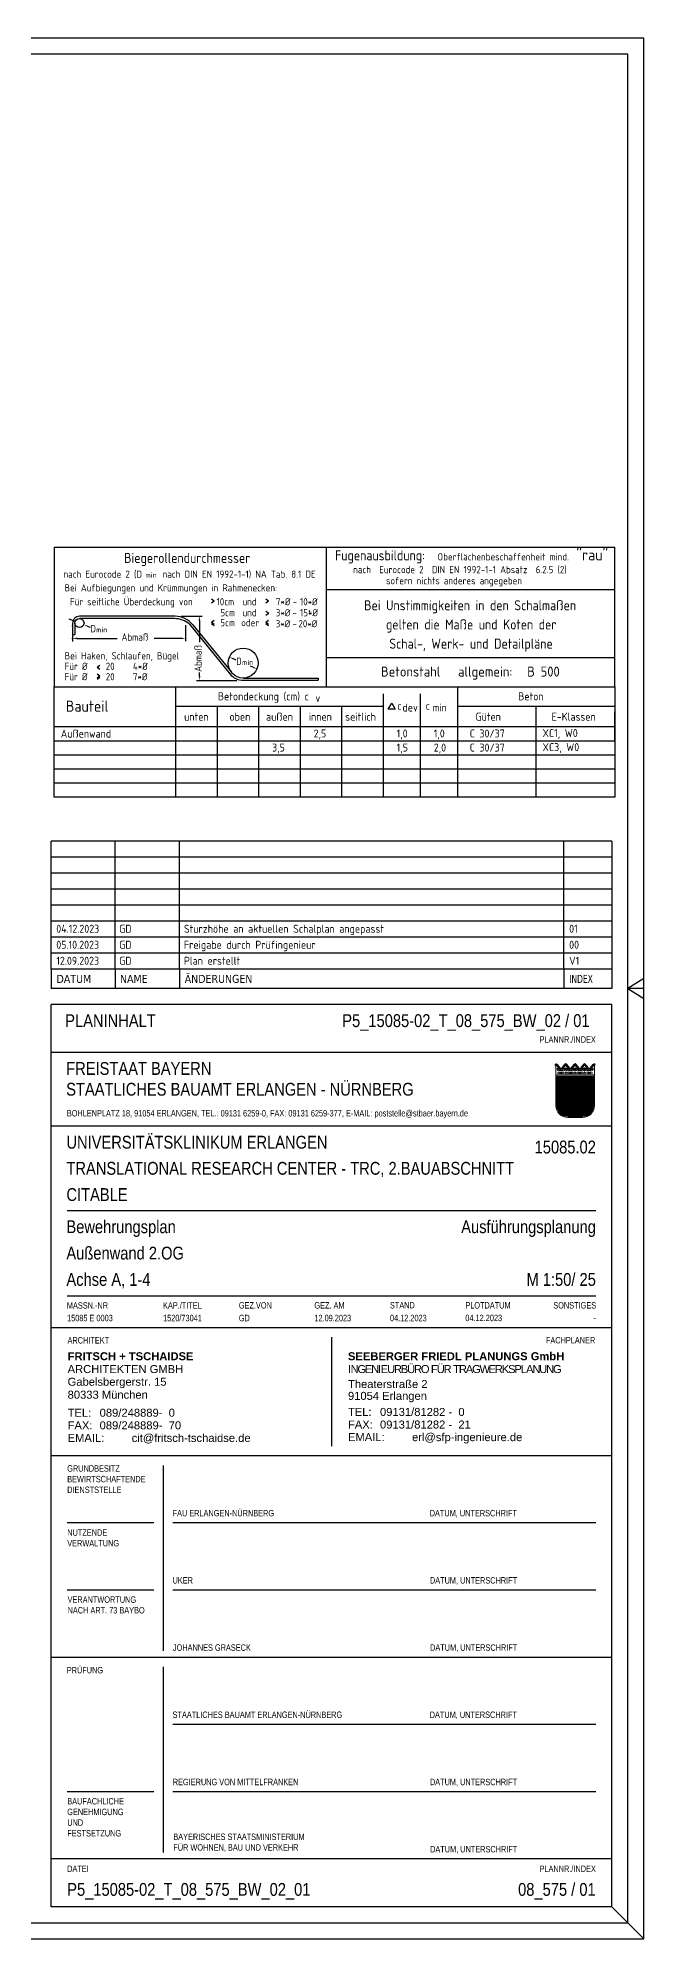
# Model space of a CAD drawing. Extents: x 21.6 to 105.5, y -19 to 78.7.
# Drawn here: x 72.55 to 82.01, y -19.01 to 10.69 of the extents above; entities that cross this region are included whole.
import ezdxf
from ezdxf.enums import TextEntityAlignment as Align

# ---------------------------------------------------------------- set-up
doc = ezdxf.new("R2010")
doc.units = 0
doc.header["$LTSCALE"] = 0.5
doc.linetypes.add('AUSGEZOGEN', pattern=[1000.01, 1000, 0.01])
for name, color, linetype in [('40 A Plankopf Text F+T', 7, 'Continuous'), ('BET-ANS', 7, 'Continuous'), ('RAHMEN', 7, 'Continuous'), ('STEMPEL', 7, 'Continuous'), ('TEXT', 7, 'Continuous')]:
    doc.layers.add(name, color=color, linetype=linetype)
doc.layers.add('NOPLOT', color=7, linetype='Continuous', plot=False)
doc.styles.add('ERSTELLTER_STIL_3', font='arial.ttf')
doc.styles.add('ERSTELLTER_STIL_4', font='arialbd.ttf')
doc.styles.add('helv', font='tahoma.ttf')
doc.styles.add('plankopf_ArialN', font='ARIALN.TTF')
doc.styles.add('txt', font='isocp.shx')
pattern_1 = [(0, (-322.07857, -163.97815), (8e-17, 0.254), [])]

# ---------------------------------------------------------------- blocks, each defined once
blk = doc.blocks.new('Bundeslandwappen')
at = {"lineweight": 9, "true_color": 0xffffff}
for points in [[(-5.75, 16.5), (-5.98, 16.5), (-5.98, 16.29), (-5.75, 16.29)], [(-5.09, 15.68), (-5.31, 15.68), (-5.31, 15.47), (-5.09, 15.47)], [(-3.49, 15.68), (-3.71, 15.68), (-3.71, 15.47), (-3.49, 15.47)], [(-2.82, 16.5), (-3.05, 16.5), (-3.05, 16.29), (-2.82, 16.29)], [(-2.15, 15.68), (-2.38, 15.68), (-2.38, 15.47), (-2.15, 15.47)], [(-0.56, 15.68), (-0.78, 15.68), (-0.78, 15.47), (-0.56, 15.47)], [(0.11, 16.5), (-0.11, 16.5), (-0.11, 16.29), (0.11, 16.29)], [(0.78, 15.68), (0.56, 15.68), (0.56, 15.47), (0.78, 15.47)], [(2.38, 15.68), (2.15, 15.68), (2.15, 15.47), (2.38, 15.47)], [(3.05, 16.5), (2.82, 16.5), (2.82, 16.29), (3.05, 16.29)], [(3.71, 15.68), (3.49, 15.68), (3.49, 15.47), (3.71, 15.47)], [(5.31, 15.68), (5.09, 15.68), (5.09, 15.47), (5.31, 15.47)], [(5.98, 16.5), (5.75, 16.5), (5.75, 16.29), (5.98, 16.29)]]:
    blk.add_hatch(color=7, dxfattribs=at).paths.add_polyline_path(points)
at = {"true_color": 0xffffff}
for points in [[(-5.34, 12.59), (-5.7, 12.59), (-5.7, 12.19), (-5.07, 11.96)], [(-1.42, 10.67), (-5.07, 11.96), (-3.57, 8.42), (0.08, 7.13)], [(0.86, 12.59), (-2.24, 12.59), (-1.42, 10.67), (2.23, 9.38)], [(3.96, 12.59), (1.66, 12.59), (4.37, 11.63)], [(-3.57, 8.42), (-5.7, 9.18), (-5.7, 6.17), (-2.07, 4.88)], [(-5.7, 6.14), (-5.7, 3.7, 0.041392), (-5.65, 3.14), (-4.21, 2.63)], [(3.73, 5.84), (0.08, 7.13), (1.58, 3.59), (5.23, 2.29)], [(5.7, 8.15), (2.23, 9.38), (3.73, 5.84), (5.7, 5.14)], [(5.7, 11.16), (4.37, 11.63), (5.7, 8.5)], [(-0.56, 1.34), (-4.21, 2.63), (-3.29, 0.45, 0.073774), (-2.3, 0.3), (-0.12, 0.3)], [(1.58, 3.59), (-2.07, 4.88), (-0.56, 1.34), (2.36, 0.3, 0.043654), (2.95, 0.36)]]:
    blk.add_hatch(color=7, dxfattribs=at).paths.add_polyline_path(points)
at = {"lineweight": 9}
h = blk.add_hatch(dxfattribs=at)
h.set_pattern_fill('ANSI31', color=256, scale=0.08, angle=315, style=0)
h.set_pattern_definition(pattern_1)
h.paths.add_polyline_path([(-5.07, 11.96), (-5.7, 12.19), (-5.7, 9.18), (-3.57, 8.42)])
h = blk.add_hatch(dxfattribs=at)
h.set_pattern_fill('ANSI31', color=256, scale=0.08, angle=315, style=0)
h.set_pattern_definition(pattern_1)
h.paths.add_polyline_path([(-2.24, 12.59), (-5.34, 12.59), (-5.07, 11.96), (-1.42, 10.67)])
h = blk.add_hatch(dxfattribs=at)
h.set_pattern_fill('ANSI31', color=256, scale=0.08, angle=315, style=0)
h.set_pattern_definition(pattern_1)
h.paths.add_polyline_path([(4.37, 11.63), (1.66, 12.59), (0.86, 12.59), (2.23, 9.38), (5.7, 8.15), (5.7, 8.5)])
h = blk.add_hatch(dxfattribs=at)
h.set_pattern_fill('ANSI31', color=256, scale=0.08, angle=315, style=0)
h.set_pattern_definition(pattern_1)
h.paths.add_polyline_path([(5.7, 12.59), (3.96, 12.59), (4.37, 11.63), (5.7, 11.16)])
h = blk.add_hatch(dxfattribs=at)
h.set_pattern_fill('ANSI31', color=256, scale=0.08, angle=315, style=0)
h.set_pattern_definition(pattern_1)
h.paths.add_polyline_path([(-2.07, 4.88), (-5.7, 6.17), (-5.7, 6.14), (-4.21, 2.63), (-0.56, 1.34)])
h = blk.add_hatch(dxfattribs=at)
h.set_pattern_fill('ANSI31', color=256, scale=0.08, angle=315, style=0)
h.set_pattern_definition(pattern_1)
h.paths.add_polyline_path([(0.08, 7.13), (-3.57, 8.42), (-2.07, 4.88), (1.58, 3.59)])
h = blk.add_hatch(dxfattribs=at)
h.set_pattern_fill('ANSI31', color=256, scale=0.08, angle=315, style=0)
h.set_pattern_definition(pattern_1)
h.paths.add_polyline_path([(2.23, 9.38), (-1.42, 10.67), (0.08, 7.13), (3.73, 5.84)])
h = blk.add_hatch(dxfattribs=at)
h.set_pattern_fill('ANSI31', color=256, scale=0.08, angle=315, style=0)
h.set_pattern_definition(pattern_1)
h.paths.add_polyline_path([(-4.21, 2.63), (-5.65, 3.14, 0.285055), (-3.29, 0.45)])
h = blk.add_hatch(dxfattribs=at)
h.set_pattern_fill('ANSI31', color=256, scale=0.08, angle=315, style=0)
h.set_pattern_definition(pattern_1)
h.paths.add_polyline_path([(-0.56, 1.34), (-0.12, 0.3), (2.3, 0.3, 0.004354), (2.36, 0.3)])
h = blk.add_hatch(dxfattribs=at)
h.set_pattern_fill('ANSI31', color=256, scale=0.08, angle=315, style=0)
h.set_pattern_definition(pattern_1)
h.paths.add_polyline_path([(5.31, 2.11), (5.23, 2.29), (1.58, 3.59), (2.95, 0.36, 0.22704)])
h = blk.add_hatch(dxfattribs=at)
h.set_pattern_fill('ANSI31', color=256, scale=0.08, angle=315, style=0)
h.set_pattern_definition(pattern_1)
h.paths.add_polyline_path([(5.7, 5.14), (3.73, 5.84), (5.23, 2.29), (5.37, 2.24, 0.111178), (5.7, 3.7)])
for p, q in [((-6, 16.1), (-6, 3.7)), ((-6, 13.29), (6, 13.29)), ((-6, 12.94), (6, 12.94)), ((-5.7, 12.59), (-5.7, 3.7)), ((-5.7, 12.59), (5.7, 12.59)), ((-5.7, 12.19), (5.7, 8.15)), ((-5.64, 14.97), (-5.64, 15.18)), ((-5.61, 16.59), (-5.62, 16.68)), ((-5.34, 12.59), (-0.12, 0.3)), ((-5.33, 15.19), (-5.33, 15.05)), ((-4.68, 14.54), (-5.26, 14.54)), ((-4.12, 14.54), (-3.54, 14.54)), ((-3.47, 15.19), (-3.47, 15.05)), ((-3.36, 13.9), (-2.93, 14.17)), ((-2.93, 13.63), (-3.36, 13.9)), ((-3.19, 16.59), (-3.18, 16.67)), ((-3.16, 14.97), (-3.16, 15.18)), ((-2.93, 15.58), (-2.93, 14.47)), ((-2.93, 14.17), (-2.5, 13.9)), ((-2.5, 13.9), (-2.93, 13.63)), ((-2.71, 14.97), (-2.71, 15.18)), ((-2.68, 16.59), (-2.69, 16.67)), ((-2.4, 15.19), (-2.4, 15.05)), ((-1.74, 14.54), (-2.32, 14.54)), ((-2.24, 12.59), (2.95, 0.36)), ((-1.19, 14.54), (-0.61, 14.54)), ((-0.54, 15.19), (-0.54, 15.05)), ((0, 14.17), (-0.43, 13.9)), ((-0.43, 13.9), (0, 13.63)), ((-0.25, 16.59), (-0.24, 16.67)), ((-0.22, 14.97), (-0.22, 15.18)), ((0, 15.58), (0, 14.47)), ((0.43, 13.9), (0, 14.17)), ((0, 13.63), (0.43, 13.9)), ((0.22, 14.97), (0.22, 15.18)), ((0.25, 16.59), (0.24, 16.67)), ((0.54, 15.19), (0.54, 15.05)), ((1.19, 14.54), (0.61, 14.54)), ((0.86, 12.59), (5.31, 2.11)), ((1.66, 12.59), (5.7, 11.16)), ((1.74, 14.54), (2.32, 14.54)), ((2.4, 15.19), (2.4, 15.05)), ((2.93, 14.17), (2.5, 13.9)), ((2.5, 13.9), (2.93, 13.63)), ((2.68, 16.59), (2.69, 16.67)), ((2.71, 14.97), (2.71, 15.18)), ((2.93, 15.58), (2.93, 14.47)), ((3.36, 13.9), (2.93, 14.17)), ((2.93, 13.63), (3.36, 13.9)), ((3.16, 14.97), (3.16, 15.18)), ((3.19, 16.59), (3.18, 16.67)), ((3.47, 15.19), (3.47, 15.05)), ((4.12, 14.54), (3.54, 14.54)), ((3.96, 12.59), (5.7, 8.5)), ((4.68, 14.54), (5.26, 14.54)), ((5.33, 15.19), (5.33, 15.05)), ((5.61, 16.59), (5.62, 16.68)), ((5.64, 14.97), (5.64, 15.18)), ((5.7, 3.7), (5.7, 12.59)), ((6, 3.7), (6, 16.1)), ((-5.7, 9.18), (5.7, 5.14)), ((-5.7, 6.17), (5.37, 2.24)), ((-5.7, 6.14), (-3.29, 0.45)), ((-5.66, 3.14), (2.36, 0.3)), ((-2.3, 0.3), (2.3, 0.3)), ((-2.3, 0), (2.3, 0))]:
    blk.add_line(p, q, dxfattribs=at)
for points in [[(-5.75, 16.29), (-5.98, 16.29), (-5.98, 16.5), (-5.75, 16.5)], [(-5.09, 15.47), (-5.31, 15.47), (-5.31, 15.68), (-5.09, 15.68)], [(-4.07, 13.71), (-4.83, 13.71), (-4.83, 14.1), (-4.07, 14.1)], [(-3.71, 15.47), (-3.49, 15.47), (-3.49, 15.68), (-3.71, 15.68)], [(-2.82, 16.29), (-3.05, 16.29), (-3.05, 16.5), (-2.82, 16.5)], [(-2.15, 15.47), (-2.38, 15.47), (-2.38, 15.68), (-2.15, 15.68)], [(-1.8, 13.71), (-1.04, 13.71), (-1.04, 14.1), (-1.8, 14.1)], [(-0.78, 15.47), (-0.56, 15.47), (-0.56, 15.68), (-0.78, 15.68)], [(0.11, 16.29), (-0.11, 16.29), (-0.11, 16.5), (0.11, 16.5)], [(0.78, 15.47), (0.56, 15.47), (0.56, 15.68), (0.78, 15.68)], [(1.8, 13.71), (1.04, 13.71), (1.04, 14.1), (1.8, 14.1)], [(2.15, 15.47), (2.38, 15.47), (2.38, 15.68), (2.15, 15.68)], [(3.05, 16.29), (2.82, 16.29), (2.82, 16.5), (3.05, 16.5)], [(3.71, 15.47), (3.49, 15.47), (3.49, 15.68), (3.71, 15.68)], [(4.07, 13.71), (4.83, 13.71), (4.83, 14.1), (4.07, 14.1)], [(5.09, 15.47), (5.31, 15.47), (5.31, 15.68), (5.09, 15.68)], [(5.75, 16.29), (5.98, 16.29), (5.98, 16.5), (5.75, 16.5)]]:
    blk.add_lwpolyline(points, close=True, dxfattribs=at)
for centre in [(-5.28, 13.9), (-3.71, 13.9), (-2.2, 13.9), (-0.68, 13.9), (0.68, 13.9), (2.2, 13.9), (3.71, 13.9), (5.28, 13.9)]:
    blk.add_circle(centre, 0.123, dxfattribs=at)
for centre, radius, start, end in [((-5.89, 16.45), 0.362, 44.66814, 253.11831), ((-5.67, 16.67), 0.05, 6.6615, 44.66814), ((-5.49, 15.18), 0.157, 3.2756, 179.55206), ((-5.19, 14.99), 0.453, 182.83284, 261.30427), ((-5.56, 16.59), 0.05, 186.6615, 265.62087), ((-5.42, 15.99), 0.179, 74.78828, 15.13561), ((-5.59, 16.26), 0.281, 346.02321, 85.62087), ((-5.36, 16.21), 0.05, 254.78828, 346.02321), ((-5.26, 15.23), 0.191, 249.63581, 3.08566), ((-5.2, 16.05), 0.05, 93.06329, 195.13561), ((-5.19, 15.87), 0.224, 350.95424, 93.06329), ((-5.02, 15.24), 0.05, 82.94673, 183.08566), ((-4.99, 15.54), 0.249, 262.94673, 77.88554), ((-4.92, 15.83), 0.05, 170.95424, 257.88554), ((-4.62, 14.89), 0.224, 71.40005, 0), ((-4.71, 14.85), 0.312, 275.96495, 353.97732), ((-4.4, 15.24), 0.208, 317.07745, 222.92255), ((-4.18, 14.89), 0.224, 180, 108.59995), ((-4.09, 14.85), 0.312, 186.02268, 264.03505), ((-3.81, 15.54), 0.249, 102.11446, 277.05327), ((-3.88, 15.83), 0.05, 282.11446, 9.04576), ((-3.61, 15.87), 0.224, 86.93671, 189.04576), ((-3.78, 15.24), 0.05, 356.91434, 97.05327), ((-3.54, 15.23), 0.191, 176.91434, 290.36419), ((-3.6, 16.05), 0.05, 344.86439, 86.93671), ((-3.38, 15.99), 0.179, 164.86439, 105.21172), ((-3.61, 14.99), 0.453, 278.69573, 357.16716), ((-3.21, 16.26), 0.281, 94.37913, 193.97679), ((-3.44, 16.21), 0.05, 193.97679, 285.21172), ((-3.31, 15.18), 0.157, 0.44794, 176.7244), ((-3.24, 16.59), 0.05, 274.37913, 353.3385), ((-3.13, 16.67), 0.05, 155.22882, 173.3385), ((-2.93, 16.58), 0.264, 24.0166, 155.34093), ((-2.55, 15.18), 0.157, 3.2756, 179.55206), ((-2.26, 14.99), 0.453, 182.83284, 261.30427), ((-2.74, 16.66), 0.05, 6.6615, 24.0166), ((-2.63, 16.59), 0.05, 186.6615, 265.62087), ((-2.49, 15.99), 0.179, 74.78828, 15.13561), ((-2.65, 16.26), 0.281, 346.02321, 85.62087), ((-2.43, 16.21), 0.05, 254.78828, 346.02321), ((-2.33, 15.23), 0.191, 249.63581, 3.08566), ((-2.27, 16.05), 0.05, 93.06329, 195.13561), ((-2.26, 15.87), 0.224, 350.95424, 93.06329), ((-2.09, 15.24), 0.05, 82.94673, 183.08566), ((-2.05, 15.54), 0.249, 262.94673, 77.88554), ((-1.99, 15.83), 0.05, 170.95424, 257.88554), ((-1.69, 14.89), 0.224, 71.40005, 0), ((-1.78, 14.85), 0.312, 275.96495, 353.97732), ((-1.47, 15.24), 0.208, 317.07745, 222.92255), ((-1.24, 14.89), 0.224, 180, 108.59995), ((-1.16, 14.85), 0.312, 186.02268, 264.03505), ((-0.88, 15.54), 0.249, 102.11446, 277.05327), ((-0.94, 15.83), 0.05, 282.11446, 9.04576), ((-0.67, 15.87), 0.224, 86.93671, 189.04576), ((-0.84, 15.24), 0.05, 356.91434, 97.05327), ((-0.6, 15.23), 0.191, 176.91434, 290.36419), ((-0.66, 16.05), 0.05, 344.86439, 86.93671), ((-0.44, 15.99), 0.179, 164.86439, 105.21172), ((-0.68, 14.99), 0.453, 278.69573, 357.16716), ((-0.28, 16.26), 0.281, 94.37913, 193.97679), ((-0.5, 16.21), 0.05, 193.97679, 285.21172), ((-0.38, 15.18), 0.157, 0.44794, 176.7244), ((-0.3, 16.59), 0.05, 274.37913, 353.3385), ((0, 16.58), 0.264, 24.0166, 155.34093), ((-0.19, 16.67), 0.05, 155.22882, 173.3385), ((0.38, 15.18), 0.157, 3.2756, 179.55206), ((0.68, 14.99), 0.453, 182.83284, 261.30427), ((0.19, 16.66), 0.05, 6.6615, 24.0166), ((0.3, 16.59), 0.05, 186.6615, 265.62087), ((0.44, 15.99), 0.179, 74.78828, 15.13561), ((0.28, 16.26), 0.281, 346.02321, 85.62087), ((0.5, 16.21), 0.05, 254.78828, 346.02321), ((0.6, 15.23), 0.191, 249.63581, 3.08566), ((0.66, 16.05), 0.05, 93.06329, 195.13561), ((0.67, 15.87), 0.224, 350.95424, 93.06329), ((0.84, 15.24), 0.05, 82.94673, 183.08566), ((0.88, 15.54), 0.249, 262.94673, 77.88554), ((0.94, 15.83), 0.05, 170.95424, 257.88554), ((1.24, 14.89), 0.224, 71.40005, 0), ((1.16, 14.85), 0.312, 275.96495, 353.97732), ((1.47, 15.24), 0.208, 317.07745, 222.92255), ((1.69, 14.89), 0.224, 180, 108.59995), ((1.78, 14.85), 0.312, 186.02268, 264.03505), ((2.05, 15.54), 0.249, 102.11446, 277.05327), ((1.99, 15.83), 0.05, 282.11446, 9.04576), ((2.26, 15.87), 0.224, 86.93671, 189.04576), ((2.09, 15.24), 0.05, 356.91434, 97.05327), ((2.33, 15.23), 0.191, 176.91434, 290.36419), ((2.27, 16.05), 0.05, 344.86439, 86.93671), ((2.49, 15.99), 0.179, 164.86439, 105.21172), ((2.26, 14.99), 0.453, 278.69573, 357.16716), ((2.65, 16.26), 0.281, 94.37913, 193.97679), ((2.43, 16.21), 0.05, 193.97679, 285.21172), ((2.55, 15.18), 0.157, 0.44794, 176.7244), ((2.63, 16.59), 0.05, 274.37913, 353.3385), ((2.93, 16.58), 0.264, 24.0166, 155.34093), ((2.74, 16.67), 0.05, 155.22882, 173.3385), ((3.31, 15.18), 0.157, 3.2756, 179.55206), ((3.61, 14.99), 0.453, 182.83284, 261.30427), ((3.13, 16.66), 0.05, 6.6615, 24.0166), ((3.24, 16.59), 0.05, 186.6615, 265.62087), ((3.38, 15.99), 0.179, 74.78828, 15.13561), ((3.21, 16.26), 0.281, 346.02321, 85.62087), ((3.44, 16.21), 0.05, 254.78828, 346.02321), ((3.54, 15.23), 0.191, 249.63581, 3.08566), ((3.6, 16.05), 0.05, 93.06329, 195.13561), ((3.61, 15.87), 0.224, 350.95424, 93.06329), ((3.78, 15.24), 0.05, 82.94673, 183.08566), ((3.81, 15.54), 0.249, 262.94673, 77.88554), ((3.88, 15.83), 0.05, 170.95424, 257.88554), ((4.18, 14.89), 0.224, 71.40005, 0), ((4.09, 14.85), 0.312, 275.96495, 353.97732), ((4.4, 15.24), 0.208, 317.07745, 222.92255), ((4.62, 14.89), 0.224, 180, 108.59995), ((4.71, 14.85), 0.312, 186.02268, 264.03505), ((4.99, 15.54), 0.249, 102.11446, 277.05327), ((4.92, 15.83), 0.05, 282.11446, 9.04576), ((5.19, 15.87), 0.224, 86.93671, 189.04576), ((5.02, 15.24), 0.05, 356.91434, 97.05327), ((5.26, 15.23), 0.191, 176.91434, 290.36419), ((5.2, 16.05), 0.05, 344.86439, 86.93671), ((5.42, 15.99), 0.179, 164.86439, 105.21172), ((5.19, 14.99), 0.453, 278.69573, 357.16716), ((5.59, 16.26), 0.281, 94.37913, 193.97679), ((5.36, 16.21), 0.05, 193.97679, 285.21172), ((5.49, 15.18), 0.157, 0.44794, 176.7244), ((5.56, 16.59), 0.05, 274.37913, 353.3385), ((5.67, 16.67), 0.05, 135.33186, 173.3385), ((5.89, 16.45), 0.362, 286.88169, 135.33186), ((-2.3, 3.7), 3.7, 180, 270), ((-2.3, 3.7), 3.4, 180, 270), ((2.3, 3.7), 3.7, 270, 0), ((2.3, 3.7), 3.4, 270, 0)]:
    blk.add_arc(centre, radius, start, end, dxfattribs=at)
blk = doc.blocks.new('Plankopf_PU')
for p, q in [((-18.5, 25.4), (-18.5, 27.7)), ((-1, 27.7), (-18.5, 27.7)), ((-1, 27.7), (-18.5, 27.7)), ((-1, 25.4), (-1, 27.7)), ((-1, 25.4), (-18.5, 25.4)), ((-1, 25.4), (-18.5, 25.4)), ((-18.5, 19.1), (-18.5, 25.4)), ((-1, 19.1), (-1, 25.4)), ((-1.5, 22.75), (-18, 22.75)), ((-18, 20.1), (-1.5, 20.1)), ((-18.5, 15.1), (-18.5, 19.1)), ((-1, 19.1), (-18.5, 19.1)), ((-1, 15.1), (-1, 19.1)), ((-9.75, 18.8), (-9.75, 15.4)), ((-1, 15.1), (-18.5, 15.1)), ((-1, 15.1), (-18.5, 15.1)), ((-18.5, 8.8), (-18.5, 15.1)), ((-1, 8.8), (-1, 15.1)), ((-15, 9), (-15, 14.8)), ((-15.3, 13), (-18, 13)), ((-1.5, 13), (-14.7, 13)), ((-15.3, 10.9), (-18, 10.9)), ((-1.5, 10.9), (-14.7, 10.9)), ((-18.5, 2.5), (-18.5, 8.8)), ((-1, 8.8), (-18.5, 8.8)), ((-15, 2.7), (-15, 8.5)), ((-1, 2.5), (-1, 8.8)), ((-1.5, 6.7), (-14.7, 6.7)), ((-15.3, 4.6), (-18, 4.6)), ((-1.5, 4.6), (-14.7, 4.6)), ((-1, 2.5), (-18.5, 2.5)), ((-18.5, 1), (-18.5, 2.5)), ((-1, 2.5), (-18.5, 2.5)), ((-1, 1), (-1, 2.5)), ((-1, 1), (-18.5, 1))]:
    blk.add_line(p, q)
at = {"xscale": 0.1, "yscale": 0.1, "zscale": 0.1}
blk.add_blockref('Bundeslandwappen', (-2.148, 25.669), dxfattribs=at)
at = {"linetype": 'AUSGEZOGEN', "lineweight": 35, "style": 'plankopf_ArialN'}
for s, height, p in [('FREISTAAT BAYERN', 0.4, (-18.032, 27.401)), ('PRÜFUNG', 0.2, (-18.013, 8.5))]:
    blk.add_text(s, height=height, dxfattribs=at).set_placement(p, align=Align.TOP_LEFT)
blk.add_text('STAATLICHES BAUAMT ERLANGEN - NÜRNBERG', height=0.4, dxfattribs=at).set_placement((-18.032, 26.552), align=Align.MIDDLE_LEFT)
at = {"style": 'plankopf_ArialN'}
for s, p in [('BOHLENPLATZ 18, 91054 ERLANGEN, TEL.: 09131 6259-0, FAX: 09131 6259-377, E-MAIL: poststelle@stbaer.bayern.de', (-18.012, 25.702)), ('MASSN.-NR', (-18.011, 19.698)), ('KAP./TITEL', (-15.01, 19.698)), ('GEZ.VON', (-12.644, 19.7)), ('GEZ. AM', (-10.286, 19.7)), ('STAND', (-7.927, 19.702)), ('PLOTDATUM', (-5.574, 19.7)), ('FAU ERLANGEN-NÜRNBERG', (-14.712, 13.207)), ('DATUM, UNTERSCHRIFT', (-6.687, 13.207)), ('UKER', (-14.712, 11.107)), ('DATUM, UNTERSCHRIFT', (-6.68, 11.106)), ('JOHANNES GRASECK', (-14.7, 9.005)), ('DATUM, UNTERSCHRIFT', (-6.675, 9.005)), ('STAATLICHES BAUAMT ERLANGEN-NÜRNBERG', (-14.712, 6.907)), ('DATUM, UNTERSCHRIFT', (-6.687, 6.907)), ('REGIERUNG VON MITTELFRANKEN', (-14.705, 4.806)), ('DATUM, UNTERSCHRIFT', (-6.68, 4.806)), ('DATUM, UNTERSCHRIFT', (-6.675, 2.705)), ('DATEI', (-18.002, 2.095))]:
    blk.add_text(s, height=0.2, dxfattribs=at).set_placement(p)
for s, p in [('SONSTIGES', (-1.493, 19.7)), ('PLANNR./INDEX', (-1.501, 2.095))]:
    blk.add_text(s, height=0.2, dxfattribs=at).set_placement(p, align=Align.RIGHT)
at = {"linetype": 'AUSGEZOGEN', "lineweight": 35, "style": 'plankopf_ArialN'}
blk.add_text('ARCHITEKT', height=0.2, dxfattribs=at).set_placement((-17.989, 18.607))
blk.add_text('FACHPLANER', height=0.2, dxfattribs=at).set_placement((-1.52, 18.611), align=Align.RIGHT)
at = {"insert": (-5.574, 19.303), "char_height": 0.2, "attachment_point": 7, "style": 'plankopf_ArialN'}
blk.add_mtext('04.12.2023', dxfattribs=at)
at = {"char_height": 0.2, "attachment_point": 1, "style": 'plankopf_ArialN'}
for s, insert, width in [('GRUNDBESITZ\\PBEWIRTSCHAFTENDE DIENSTSTELLE', (-18, 14.804), 2.5), ('NUTZENDE^JVERWALTUNG', (-17.998, 12.8), 2.69843), ('VERANTWORTUNG  NACH ART. 73 BAYBO', (-17.988, 10.705), 2.68768), ('BAUFACHLICHE GENEHMIGUNG UND FESTSETZUNG', (-17.998, 4.404), 2.2311), ('BAYERISCHES STAATSMINISTERIUM ^JFÜR WOHNEN, BAU UND VERKEHR', (-14.689, 3.294), 9.29412)]:
    blk.add_mtext(s, dxfattribs=dict(at, insert=insert, width=width))
at = {"style": 'plankopf_ArialN'}
for tag, p in [('PROJEKTBEZEICHNUNGZ1', (-18.025, 24.578)), ('PROJEKTBEZEICHNUNGZ2', (-18.025, 23.761)), ('PROJEKTBEZEICHNUNGZ3', (-18.025, 22.941))]:
    blk.add_attdef(tag, text='', height=0.4, dxfattribs=at).set_placement(p, align=Align.BOTTOM_LEFT)
for tag, p in [('GEB.-NR', (-1.5, 24.946)), ('0.000X', (-1.507, 1.749))]:
    blk.add_attdef(tag, text='', height=0.4, dxfattribs=at).set_placement(p, align=Align.TOP_RIGHT)
for tag, p, height in [('PLANINHALTZ1', (-18.025, 22.055), 0.4), ('PLANINHALTZ2', (-18.025, 21.232), 0.4), ('PLANINHALTZ3', (-18.025, 20.409), 0.4), ('MASSN.-NR', (-18.005, 19.303), 0.2), ('KAPITEL/TITEL', (-15.01, 19.303), 0.2), ('GEZ_VON', (-12.644, 19.303), 0.2), ('GEZ_AM', (-10.286, 19.303), 0.2), ('STAND', (-7.927, 19.303), 0.2)]:
    blk.add_attdef(tag, p, '', height=height, dxfattribs=at)
for tag, height, p in [('PLANUNGSPHASE', 0.4, (-1.5, 22.055)), ('PROJEKTKATEGORIE', 0.4, (-1.5, 21.232)), ('MAßSTAB', 0.4, (-1.5, 20.409)), ('SONSTIGES', 0.2, (-1.5, 19.303))]:
    blk.add_attdef(tag, text='', height=height, dxfattribs=at).set_placement(p, align=Align.RIGHT)
at = {"layer": '40 A Plankopf Text F+T', "color": 7, "linetype": 'Continuous', "lineweight": 13, "char_height": 0.25, "attachment_point": 7}
for s, insert, style in [('\\A1;ARCHITEKTEN GMBH', (-17.988, 17.68), 'ERSTELLTER_STIL_3'), ('\\A1;FRITSCH + TSCHAIDSE ', (-17.988, 18.081), 'ERSTELLTER_STIL_4'), ('\\A1;SEEBERGER FRIEDL PLANUNGS GmbH', (-9.238, 18.081), 'ERSTELLTER_STIL_4'), ('\\A1;{\\T0.8;INGENIEURBÜRO FÜR TRAGWERKSPLANUNG}', (-9.238, 17.68), 'ERSTELLTER_STIL_3'), ('\\A1;Gabelsbergerstr. 15', (-17.988, 17.212), 'ERSTELLTER_STIL_3'), ('\\A1;Theaterstraße 2', (-9.238, 17.212), 'ERSTELLTER_STIL_3'), ('\\A1;80333 München', (-17.988, 16.879), 'ERSTELLTER_STIL_3'), ('\\A1;91054 Erlangen', (-9.238, 16.771), 'ERSTELLTER_STIL_3')]:
    blk.add_mtext(s, dxfattribs=dict(at, insert=insert, style=style))
at = {"layer": '40 A Plankopf Text F+T', "color": 7, "linetype": 'Continuous', "lineweight": 13, "char_height": 0.25, "attachment_point": 7, "line_spacing_factor": 0.945293, "style": 'ERSTELLTER_STIL_3'}
for s, insert in [('\\A1;TEL: ^I089/248889-  0\\PFAX: ^I089/248889-  70\\PEMAIL: ^Icit@fritsch-tschaidse.de', (-17.988, 15.481)), ('\\A1;TEL: ^I09131/81282 -  0\\PFAX: ^I09131/81282 -  21\\PEMAIL: ^Ierl@sfp-ingenieure.de', (-9.238, 15.481))]:
    blk.add_mtext(s, dxfattribs=dict(at, insert=insert))
blk = doc.blocks.new('Plankopf-ER')
at = {"layer": 'RAHMEN', "color": 7, "linetype": 'Continuous'}
for p, q in [((-0.5, 4.6), (-18, 4.6)), ((-18, 4.1), (-18, 4.6)), ((-16, 4.1), (-16, 4.6)), ((-14, 4.1), (-14, 4.6)), ((-2, 4.1), (-2, 4.6)), ((-0.5, 4.6), (-0.5, 4.1)), ((-0.5, 4.1), (-18, 4.1)), ((-18, 3.6), (-18, 4.1)), ((-0.5, 3.6), (-18, 3.6)), ((-18, 3.1), (-18, 3.6)), ((-16, 3.6), (-16, 4.1)), ((-16, 3.1), (-16, 3.6)), ((-14, 3.6), (-14, 4.1)), ((-14, 3.1), (-14, 3.6)), ((-2, 3.6), (-2, 4.1)), ((-2, 3.1), (-2, 3.6)), ((-0.5, 4.1), (-0.5, 3.6)), ((-0.5, 3.6), (-0.5, 3.1)), ((-0.5, 3.1), (-18, 3.1)), ((-18, 2.6), (-18, 3.1)), ((-16, 2.6), (-16, 3.1)), ((-14, 2.6), (-14, 3.1)), ((-2, 2.6), (-2, 3.1)), ((-0.5, 3.1), (-0.5, 2.6)), ((-0.5, 2.6), (-18, 2.6)), ((-18, 2.1), (-18, 2.6)), ((-16, 2.1), (-16, 2.6)), ((-14, 2.1), (-14, 2.6)), ((-2, 2.1), (-2, 2.6)), ((-0.5, 2.6), (-0.5, 2.1)), ((-0.5, 2.1), (-18, 2.1)), ((-18, 1.6), (-18, 2.1)), ((-16, 1.6), (-16, 2.1)), ((-14, 1.6), (-14, 2.1)), ((-2, 1.6), (-2, 2.1)), ((-0.5, 2.1), (-0.5, 1.6)), ((-0.5, 1.6), (-18, 1.6)), ((-18, 1.1), (-18, 1.6)), ((-16, 1.1), (-16, 1.6)), ((-14, 1.1), (-14, 1.6)), ((-2, 1.1), (-2, 1.6)), ((-0.5, 1.6), (-0.5, 1.1)), ((-0.5, 1.1), (-18, 1.1)), ((-18, 0.6), (-18, 1.1)), ((-0.5, 0.6), (-18, 0.6)), ((-18, 0.6), (-18, 0)), ((-16, 0.6), (-16, 1.1)), ((-16, 0.6), (-16, 0)), ((-14, 0.6), (-14, 1.1)), ((-14, 0.6), (-14, 0)), ((-2, 0.6), (-2, 1.1)), ((-2, 0.6), (-2, 0)), ((-0.5, 1.1), (-0.5, 0.6)), ((-0.5, 0.6), (-0.5, 0)), ((-0.5, 0), (-18, 0))]:
    blk.add_line(p, q, dxfattribs=at)
at = {"layer": 'RAHMEN', "color": 7, "linetype": 'Continuous', "style": 'txt'}
for tag, p in [('INDEX-D8', (-17.841, 4.242)), ('INDEX-N8', (-15.876, 4.242)), ('INDEX-X8', (-13.857, 4.242)), ('INDEX8', (-1.833, 4.242)), ('INDEX-D7', (-17.841, 3.742)), ('INDEX-N7', (-15.876, 3.742)), ('INDEX-X7', (-13.857, 3.742)), ('INDEX7', (-1.833, 3.742)), ('INDEX-D6', (-17.841, 3.242)), ('INDEX-D5', (-17.841, 2.742)), ('INDEX-N6', (-15.876, 3.242)), ('INDEX-N5', (-15.876, 2.742)), ('INDEX-X6', (-13.857, 3.242)), ('INDEX-X5', (-13.857, 2.742)), ('INDEX6', (-1.833, 3.242)), ('INDEX5', (-1.833, 2.742)), ('INDEX-D4', (-17.841, 2.242)), ('INDEX-N4', (-15.876, 2.242)), ('INDEX-X4', (-13.857, 2.242)), ('INDEX4', (-1.833, 2.242)), ('INDEX-D3', (-17.841, 1.742)), ('INDEX-N3', (-15.876, 1.742)), ('INDEX-X3', (-13.857, 1.742)), ('INDEX3', (-1.833, 1.742)), ('INDEX-D2', (-17.841, 1.242)), ('INDEX-N2', (-15.876, 1.242)), ('INDEX-X2', (-13.857, 1.242)), ('INDEX2', (-1.833, 1.242)), ('INDEX-D1', (-17.841, 0.742)), ('INDEX-N1', (-15.876, 0.742)), ('INDEX-X1', (-13.857, 0.742)), ('INDEX1', (-1.833, 0.742))]:
    blk.add_attdef(tag, p, '', height=0.25, dxfattribs=at)
at = {"layer": 'STEMPEL', "color": 7, "linetype": 'Continuous', "style": 'helv'}
for s, p in [('DATUM', (-17.833, 0.176)), ('NAME', (-15.853, 0.176)), ('ÄNDERUNGEN', (-13.833, 0.176))]:
    blk.add_text(s, height=0.25, dxfattribs=at).set_placement(p)
at = {"layer": 'STEMPEL', "color": 7, "linetype": 'Continuous', "style": 'helv', "width": 0.8}
blk.add_text('INDEX', height=0.25, dxfattribs=at).set_placement((-1.833, 0.176))
blk = doc.blocks.new('DINA1')
at = {"layer": 'RAHMEN'}
for p, q in [((84.1, 59.4), (0, 59.4)), ((84.1, 0), (84.1, 59.4)), ((0, 0), (84.1, 0))]:
    blk.add_line(p, q, dxfattribs=at)
at = {"layer": 'RAHMEN', "color": 5}
for p, q in [((83.6, 58.9), (2, 58.9)), ((83.6, 0.5), (83.6, 58.9)), ((2, 0.5), (83.6, 0.5))]:
    blk.add_line(p, q, dxfattribs=at)
at = {"layer": 'RAHMEN', "color": 7, "linetype": 'Continuous'}
for p, q in [((84.1, 30.01), (83.6, 29.7)), ((83.6, 29.7), (84.1, 29.39))]:
    blk.add_line(p, q, dxfattribs=at)

msp = doc.modelspace()

# ---------------------------------------------------------------- linework, layer by layer
for p, q in [((81.5053, -4.4109), (72.7553, -4.4109)), ((72.7553, -5.1609), (72.7553, -4.4109)), ((81.5053, -5.1609), (81.5053, -4.4109))]:
    msp.add_line(p, q)
at = {"layer": 'NOPLOT', "color": 191, "linetype": 'AUSGEZOGEN'}
msp.add_line((81.5053, -18.5109), (82.0053, -19.0109), dxfattribs=at)
at = {"layer": 'RAHMEN', "color": 5, "linetype": 'Continuous'}
for p, q in [((72.8007, 2.7322), (81.5507, 2.7322)), ((72.8007, 2.7322), (72.8007, 0.5531)), ((77.0499, 0.5531), (77.0499, 2.7322)), ((81.5507, 0.5531), (81.5507, 2.7322)), ((81.5507, -0.3005), (81.5507, 0.1619))]:
    msp.add_line(p, q, dxfattribs=at)
at = {"layer": 'RAHMEN', "color": 7, "linetype": 'AUSGEZOGEN'}
for p, q in [((75.2988, 1.8894), (75.2551, 1.92)), ((75.2988, 1.8894), (75.2551, 1.8588)), ((76.1487, 1.8894), (76.1051, 1.92)), ((76.1487, 1.8894), (76.1051, 1.8588)), ((77.0499, 2.0746), (81.5507, 2.0746)), ((75.2551, 1.5616), (75.2988, 1.5921)), ((75.2551, 1.5616), (75.2988, 1.531)), ((75.2551, 1.5422), (75.2988, 1.5116)), ((76.1051, 1.5616), (76.1487, 1.5921)), ((76.1051, 1.5616), (76.1487, 1.531)), ((76.1051, 1.5422), (76.1487, 1.5116)), ((76.1492, 1.6997), (76.1055, 1.7303)), ((76.1492, 1.6997), (76.1055, 1.6691)), ((77.0499, 1.0107), (81.5507, 1.0107)), ((73.4701, 0.8588), (73.5138, 0.8894)), ((73.4701, 0.8588), (73.5138, 0.8282)), ((73.5138, 0.7179), (73.4701, 0.7485)), ((73.5138, 0.7179), (73.4701, 0.6874)), ((73.5138, 0.6985), (73.4701, 0.668)), ((72.8007, -0.0695), (81.5507, -0.0695)), ((72.8007, -0.2895), (81.5507, -0.2895)), ((72.8007, -0.5095), (81.5507, -0.5095)), ((72.8007, -0.7295), (81.5507, -0.7295)), ((72.8007, -0.9495), (81.5507, -0.9495))]:
    msp.add_line(p, q, dxfattribs=at)
at = {"layer": 'RAHMEN', "color": 7, "linetype": 'Continuous'}
for p, q in [((73.1304, 1.5735), (73.0371, 1.6093)), ((73.0901, 1.5477), (73.0901, 1.3705)), ((73.1255, 1.5477), (73.1255, 1.3705)), ((74.692, 1.654), (73.1964, 1.654)), ((74.6793, 1.6185), (73.1964, 1.6185)), ((73.3162, 1.502), (73.3632, 1.4839)), ((74.7833, 1.6573), (75.1096, 1.6573)), ((74.85, 1.518), (74.85, 1.2645)), ((74.9145, 1.5292), (75.5444, 0.754)), ((74.9629, 1.525), (75.5691, 0.779)), ((75.0672, 1.59), (75.0672, 1.249)), ((73.0901, 1.3705), (73.1255, 1.3705)), ((73.0901, 1.3591), (73.0901, 1.2588)), ((73.1576, 1.3095), (73.7859, 1.3095)), ((74.7825, 1.3095), (74.3641, 1.3095)), ((75.6419, 0.9712), (75.598, 0.9902)), ((75.0205, 0.652), (75.654, 0.652)), ((75.0717, 0.7195), (75.0717, 0.7787)), ((75.7539, 0.6901), (76.9232, 0.6896)), ((75.7539, 0.6542), (76.9232, 0.6542)), ((75.9039, 0.8583), (75.863, 0.8759)), ((76.9232, 0.6896), (76.9232, 0.6542)), ((74.7015, -1.1436), (74.7015, 0.5531)), ((77.9405, -1.1695), (77.9405, 0.4435)), ((78.5198, -1.1695), (78.5198, 0.4435)), ((79.0991, -1.1695), (79.0991, 0.5531)), ((75.3493, -1.1695), (75.3493, 0.2512)), ((75.9971, -1.1695), (75.9971, 0.2512)), ((76.6449, -1.1695), (76.6449, 0.2512)), ((77.2927, -1.1695), (77.2927, 0.2512)), ((80.3249, -1.1695), (80.3249, 0.2512)), ((74.7015, -1.1695), (74.7015, -0.0695)), ((77.9405, -1.1695), (77.9405, -0.0695)), ((82.0053, -4.1609), (81.7553, -4.1609))]:
    msp.add_line(p, q, dxfattribs=at)
at = {"layer": 'RAHMEN', "color": 1, "linetype": 'Continuous'}
for p, q in [((74.7015, 0.2512), (77.9405, 0.2512)), ((79.0991, 0.2512), (81.5507, 0.2512))]:
    msp.add_line(p, q, dxfattribs=at)
at = {"layer": 'RAHMEN', "color": 5, "linetype": 'AUSGEZOGEN'}
msp.add_lwpolyline([(72.8007, 0.5531), (81.5507, 0.5531), (81.5507, -1.1695), (72.8007, -1.1695)], close=True, dxfattribs=at)
at = {"layer": 'RAHMEN', "color": 1, "linetype": 'Continuous'}
msp.add_lwpolyline([(78.0693, 0.2958), (78.1238, 0.2014), (78.0148, 0.2014)], close=True, dxfattribs=at)
at = {"layer": 'RAHMEN', "color": 7, "linetype": 'Continuous'}
for centre, radius in [((73.1964, 1.5477), 0.0709), ((75.7509, 0.9242), 0.2341)]:
    msp.add_circle(centre, radius, dxfattribs=at)
for centre, radius, start, end in [((73.1964, 1.5477), 0.1063, 89.99998, 180), ((74.6793, 1.2642), 0.3543, 48.41068, 90), ((74.692, 1.3048), 0.3491, 39.09564, 90), ((75.7539, 0.9242), 0.27, 219.09564, 270)]:
    msp.add_arc(centre, radius, start, end, dxfattribs=at)
for p in [(73.0901, 1.5067), (76.7882, 1.7348), (73.0901, 1.3095), (75.536, 1.0169), (75.9659, 0.8315)]:
    msp.add_point(p, dxfattribs=at)
for points in [[(73.0784, 1.5841), (73.0846, 1.6004), (73.1304, 1.5735)], [(73.3131, 1.4938), (73.3193, 1.5101), (73.2673, 1.5208)], [(75.0784, 1.59), (75.0559, 1.59), (75.0672, 1.6575)], [(73.1576, 1.2983), (73.1576, 1.3208), (73.0901, 1.3095)], [(74.7825, 1.2983), (74.7825, 1.3208), (74.85, 1.3095)], [(75.5935, 0.9798), (75.6024, 1.0005), (75.536, 1.0169)], [(75.083, 0.7195), (75.0605, 0.7195), (75.0717, 0.652)], [(75.8994, 0.8479), (75.9083, 0.8686), (75.9659, 0.8315)]]:
    msp.add_solid(points, dxfattribs=at)

# ---------------------------------------------------------------- block references
at = {"layer": 'BET-ANS', "xscale": 0.5, "yscale": 0.5, "zscale": 0.5}
msp.add_blockref('Plankopf-ER', (81.7553, -4.1609), dxfattribs=at).add_auto_attribs({'INDEX1': 'V1', 'INDEX-N1': 'GD', 'INDEX-D1': '12.09.2023', 'INDEX-X1': 'Plan erstellt', 'INDEX2': '00', 'INDEX-N2': 'GD', 'INDEX-D2': '05.10.2023', 'INDEX-X2': 'Freigabe durch Prüfingenieur', 'INDEX3': '01', 'INDEX-N3': 'GD', 'INDEX-D3': '04.12.2023', 'INDEX-X3': 'Sturzhöhe an aktuellen Schalplan angepasst'})
at = {"layer": 'BET-ANS'}
ref = msp.add_blockref('Plankopf_PU', (82.0053, -19.0109), dxfattribs=dict(at, xscale=0.5, yscale=0.5, zscale=0.5))
ref.add_attrib('0.000X', '08_575 / 01', dxfattribs={"layer": '0', "height": 0.2, "style": 'plankopf_ArialN'}).set_placement((81.252, -18.1365), align=Align.TOP_RIGHT)
ref.add_attrib('STAND', '04.12.2023', (78.042, -9.3593), dxfattribs={"layer": '0', "height": 0.1, "style": 'plankopf_ArialN'})
ref.add_attrib('PLANINHALTZ1', 'Bewehrungsplan', (72.9928, -7.9832), dxfattribs={"layer": '0', "height": 0.2, "style": 'plankopf_ArialN'})
ref.add_attrib('PLANINHALTZ2', 'Außenwand 2.OG', (72.9928, -8.3949), dxfattribs={"layer": '0', "height": 0.2, "style": 'plankopf_ArialN'})
ref.add_attrib('PLANINHALTZ3', 'Achse A, 1-4', (72.9928, -8.8064), dxfattribs={"layer": '0', "height": 0.2, "style": 'plankopf_ArialN'})
ref.add_attrib('PROJEKTBEZEICHNUNGZ1', 'UNIVERSITÄTSKLINIKUM ERLANGEN', dxfattribs={"layer": '0', "height": 0.2, "style": 'plankopf_ArialN'}).set_placement((72.9928, -6.7222), align=Align.BOTTOM_LEFT)
ref.add_attrib('PROJEKTBEZEICHNUNGZ2', 'TRANSLATIONAL RESEARCH CENTER - TRC, 2.BAUABSCHNITT', dxfattribs={"layer": '0', "height": 0.2, "style": 'plankopf_ArialN'}).set_placement((72.9928, -7.1303), align=Align.BOTTOM_LEFT)
ref.add_attrib('PROJEKTBEZEICHNUNGZ3', 'CITABLE', dxfattribs={"layer": '0', "height": 0.2, "style": 'plankopf_ArialN'}).set_placement((72.9928, -7.5404), align=Align.BOTTOM_LEFT)
ref.add_attrib('GEB.-NR', '15085.02', dxfattribs={"layer": '0', "height": 0.2, "style": 'plankopf_ArialN'}).set_placement((81.2553, -6.5379), align=Align.TOP_RIGHT)
ref.add_attrib('PLANUNGSPHASE', 'Ausführungsplanung', dxfattribs={"layer": '0', "height": 0.2, "style": 'plankopf_ArialN'}).set_placement((81.2553, -7.9832), align=Align.RIGHT)
ref.add_attrib('MAßSTAB', 'M 1:50/ 25', dxfattribs={"layer": '0', "height": 0.2, "style": 'plankopf_ArialN'}).set_placement((81.2553, -8.8064), align=Align.RIGHT)
ref.add_attrib('MASSN.-NR', '15085 E 0003', (73.0027, -9.3593), dxfattribs={"layer": '0', "height": 0.1, "style": 'plankopf_ArialN'})
ref.add_attrib('KAPITEL/TITEL', '1520/73041', (74.5004, -9.3593), dxfattribs={"layer": '0', "height": 0.1, "style": 'plankopf_ArialN'})
ref.add_attrib('GEZ_VON', 'GD', (75.6831, -9.3593), dxfattribs={"layer": '0', "height": 0.1, "style": 'plankopf_ArialN'})
ref.add_attrib('GEZ_AM', '12.09.2023', (76.8625, -9.3593), dxfattribs={"layer": '0', "height": 0.1, "style": 'plankopf_ArialN'})
ref.add_attrib('SONSTIGES', '-', dxfattribs={"layer": '0', "height": 0.1, "style": 'plankopf_ArialN'}).set_placement((81.2553, -9.3593), align=Align.RIGHT)
at = {"layer": 'RAHMEN', "color": 7, "xscale": 0.5, "yscale": 0.5, "zscale": 0.5}
msp.add_blockref('DINA1', (39.9553, -19.0109), dxfattribs=at)

# ---------------------------------------------------------------- texts
at = {"style": 'plankopf_ArialN'}
msp.add_text('PLANNR./INDEX', height=0.1, dxfattribs=at).set_placement((81.254, -5.0088), align=Align.RIGHT)
at = {"layer": 'BET-ANS', "style": 'plankopf_ArialN'}
for s, p in [('PLANINHALT', (72.9741, -4.7632)), ('P5_15085-02_T_08_575_BW_02 / 01', (77.2975, -4.763)), ('P5_15085-02_T_08_575_BW_02_01', (73.0053, -18.3365))]:
    msp.add_text(s, height=0.2, dxfattribs=at).set_placement(p)
at = {"layer": 'RAHMEN', "color": 1, "linetype": 'Continuous', "style": 'txt', "width": 0.95}
for s, p in [('Fugenausbildung:', (77.8868, 2.5273)), ('Biegerollendurchmesser', (74.8786, 2.4878)), ('Bei Unstimmigkeiten in den Schalmaßen', (79.2932, 1.748)), ('gelten die Maße und Koten der', (79.3102, 1.448)), ('Schal-, Werk- und Detailpläne', (79.3067, 1.148))]:
    msp.add_text(s, height=0.1575, dxfattribs=at).set_placement(p, align=Align.CENTER)
at = {"layer": 'RAHMEN', "color": 7, "linetype": 'Continuous', "style": 'txt'}
msp.add_text('nach Eurocode 2 (D     nach DIN EN 1992-1-1) NA Tab. 8.1 DE', height=0.1125, dxfattribs=at).set_placement((74.9147, 2.2568), align=Align.CENTER)
for s, p in [('nach  Eurocode 2  DIN EN 1992-1-1 Absatz  6.2.5 (2)', (77.467, 2.3275)), ('Oberflächenbeschaffenheit mind.', (78.7852, 2.5273)), ('Bei Aufbiegungen und Krümmungen in Rahmenecken:', (72.9625, 2.0426)), ('sofern nichts anderes angegeben', (77.9802, 2.1543)), ('10cm', (75.3358, 1.8264)), ('und', (75.7401, 1.8264)), ('7*%%C', (76.2617, 1.8264)), ('-', (76.5232, 1.8264)), ('10*%%C', (76.6382, 1.8264)), ('D', (73.3654, 1.4052)), ('5cm', (75.3952, 1.4986)), ('5cm', (75.3961, 1.6546)), ('oder', (75.7198, 1.4986)), ('und', (75.7406, 1.6546)), ('3*%%C', (76.2588, 1.4827)), ('3*%%C', (76.2603, 1.6546)), ('-', (76.5203, 1.4827)), ('-', (76.5218, 1.6546)), ('20*%%C', (76.6137, 1.4827)), ('15*%%C', (76.6382, 1.6546)), ('Abmaß', (73.8534, 1.2731)), ('Für %%C', (72.9645, 0.8169)), ('Bei Haken, Schlaufen, Bügel', (72.9647, 0.9809)), ('20', (73.6065, 0.8169)), ('4*%%C', (74.0304, 0.8169)), ('D', (75.6425, 0.8948)), ('Für %%C', (72.9646, 0.6549)), ('20', (73.6066, 0.6549)), ('7*%%C', (74.0304, 0.6549))]:
    msp.add_text(s, height=0.1125, dxfattribs=at).set_placement(p)
msp.add_text('Für seitliche Überdeckung von', height=0.1125, dxfattribs=at).set_placement((74.9635, 1.8264), align=Align.RIGHT)
msp.add_text('Abmaß', height=0.1125, rotation=90, dxfattribs=at).set_placement((75.1036, 0.7872))
at = {"layer": 'RAHMEN', "color": 1, "linetype": 'Continuous', "style": 'txt'}
for s, height, p in [('Betonstahl', 0.1575, (77.9015, 0.7121)), ('allgemein:', 0.1575, (79.1048, 0.7121)), ('B 500 ', 0.1575, (80.1835, 0.7121)), ('Bauteil', 0.175, (72.9835, 0.1628)), ('Betondeckung (cm) c', 0.125, (75.357, 0.3412)), ('v', 0.125, (76.8787, 0.3148)), ('Beton', 0.125, (80.0433, 0.3412)), ('c', 0.125, (78.1554, 0.1929)), ('dev', 0.125, (78.237, 0.1665)), ('c', 0.125, (78.5976, 0.1929)), ('min', 0.125, (78.7062, 0.1665))]:
    msp.add_text(s, height=height, dxfattribs=at).set_placement(p)
at = {"layer": 'TEXT', "color": 1, "style": 'txt'}
msp.add_text('"rau"', height=0.175, dxfattribs=at).set_placement((80.9501, 2.527))
at = {"layer": 'TEXT', "color": 7, "linetype": 'AUSGEZOGEN', "style": 'txt'}
for s, height, p in [('min', 0.08016, (74.2245, 2.2591)), ('min', 0.08016, (73.4559, 1.4038)), ('min', 0.08016, (75.7331, 0.8934)), ('unten', 0.125, (74.8295, 0.023)), ('oben', 0.125, (75.537, 0.023)), ('außen', 0.125, (76.1084, 0.023)), ('innen', 0.125, (76.7751, 0.023)), ('seitlich', 0.125, (77.3427, 0.023)), ('Güten', 0.125, (79.3771, 0.023)), ('E-Klassen', 0.125, (80.5647, 0.023)), ('Außenwand', 0.125, (72.9051, -0.2411)), ('2,5', 0.125, (76.8505, -0.2392)), ('1,0', 0.125, (78.1461, -0.2392)), ('1,0', 0.125, (78.7255, -0.2392)), ('C 30/37', 0.125, (79.2862, -0.2392)), ('XC1, W0', 0.125, (80.4223, -0.2323)), ('3,5', 0.125, (76.2027, -0.4592)), ('1,5', 0.125, (78.1461, -0.4592)), ('2,0', 0.125, (78.7255, -0.4592)), ('C 30/37', 0.125, (79.2862, -0.4592)), ('XC3, W0', 0.125, (80.4223, -0.4523))]:
    msp.add_text(s, height=height, dxfattribs=at).set_placement(p)

doc.saveas('drawing.dxf')
